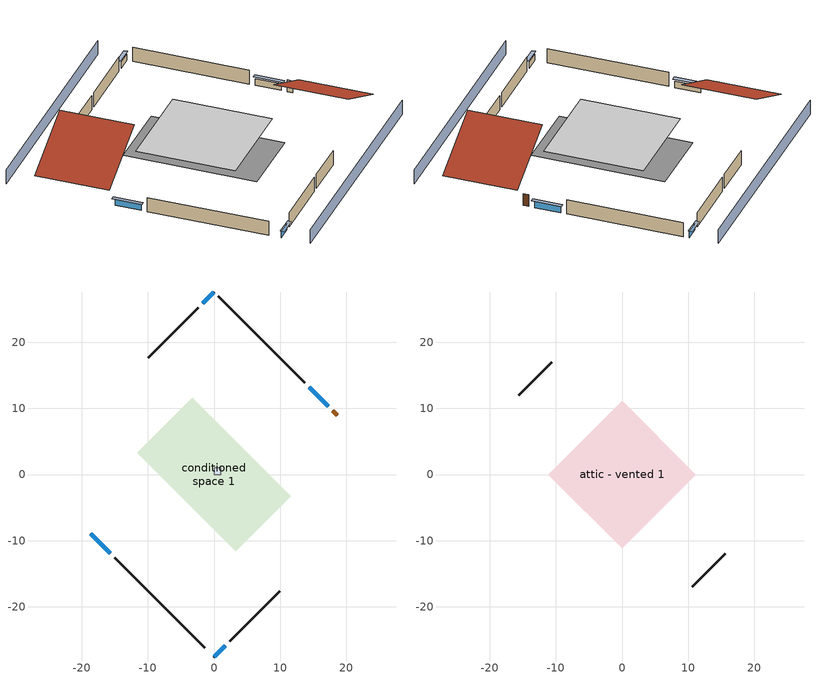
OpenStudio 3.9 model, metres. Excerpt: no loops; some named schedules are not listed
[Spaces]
conditioned space 1
 floor foundation (Slab1 construction): -11.64,3.32 -3.32,11.64 11.64,-3.32 3.32,-11.64 z0
 wall outside (Wall1 construction): -15.04,-12.57 -1.42,-26.18 z0:2.44
 wall outside (Wall2 construction): -2.37,25.23 -9.93,17.67 z0:2.44
 wall outside (Wall3 construction): 13.73,13.87 0.66,26.95 z0:2.44
 wall outside (Wall4 construction): 2.37,-25.23 9.93,-17.67 z0:2.44
 wall outside (AdiabaticWallConstruction): -18.61,-9 -15.69,-11.91 / 17.3,10.3 14.39,13.21 z0:1.13; 0,27.6 -1.71,25.89 / 0,-27.6 1.71,-25.89 z0:1.07
 wall outside (AdiabaticWallConstruction 1): 18.61,9 17.96,9.64 z0:2.03
 window (WindowConstruction): -18.61,-9 -15.69,-11.91 z0:1.13
 window (WindowConstruction 1): 0,27.6 -1.71,25.89 z0:1.07
 window (WindowConstruction 2): 17.3,10.3 14.39,13.21 z0:1.13
 window (WindowConstruction 3): 0,-27.6 1.71,-25.89 z0:1.07
 door (Door): 18.61,9 17.96,9.64 z0:2.03
furnace airloop ret air space
 floor adiabatic (AdiabaticConst): 0,0 0,1 1,1 1,0 z0
 wall adiabatic (AdiabaticConst): 0,1 0,0 1,0 1,1 0,1 z0:1
 ceiling adiabatic (AdiabaticConst): 1,0 1,1 0,1 0,0 z1
attic - vented 1
 floor to conditioned space 1 (Floor1 construction Reversed): -11.15,0 0,11.15 11.15,0 0,-11.15 z2.44
 wall outside (Wall5 construction): -10.59,17.01 -15.6,12 z0:2.44
 wall outside (Wall6 construction): 10.59,-17.01 15.6,-12 z0:2.44
 roof outside (Roof1 construction): -19.26,-8.34,2.44 -11.8,-0.88,7.71 -20.14,7.46,7.71 -27.6,0,2.44
 roof outside (Roof2 construction): 19.26,8.34,2.44 11.8,0.88,7.71 20.14,-7.46,7.71 27.6,0,2.44
shading: 3.23,-30.84 30.84,-3.23 / -3.23,30.84 -30.84,3.23 z0:2.44; -15.48,-12.12 -18.82,-8.78 -19.25,-9.21 -15.91,-12.55 z1.43; -1.93,25.68 0.22,27.82 -0.22,28.25 -2.36,26.11 z1.37; 14.18,13.43 17.52,10.08 17.95,10.51 14.61,13.86 z1.43; 1.93,-25.68 -0.22,-27.82 0.22,-28.25 2.36,-26.11 z1.37
[Site]
Portland Intl Arpt_OR: Latitude {deg}=45.59; Longitude {deg}=-122.6; Time Zone {hr}=-8; Elevation {m}=33; Terrain=Suburbs; Keep Site Location Information=Yes
[Site:GroundTemperature:Shallow]
10.2558, 8.96328, 8.85977, 9.47314, 11.9355, 14.3863, 16.5111, 17.8571, 17.9714, 16.8767, 14.8061, 12.4304
[Site:WaterMainsTemperature]
Calculation Method=Schedule; Temperature Schedule=mains temperature schedule
[Building]
Building 1
[Material] Roughness=Rough
Name | Thickness {m} | Conductivity {W/m-K} | Density {kg/m3} | Specific Heat {J/kg-K} | Thermal Absorptance | Solar Absorptance | Visible Absorptance
asphalt or fiberglass shingles | 0.00635 | 0.162714 | 1121.4 | 1465.45 | 0.9 | 0.85 | 0.85
roof rigid ins | 0.00281632 | 0.029427 | 32.04 | 1214.23 | 0.9 | 0.7 | 0.7
osb sheathing 0.5 in. | 0.0127 | 0.115458 | 512.64 | 1214.23 | 0.9 | 0.6 | 0.6
wood siding | 0.0254 | 0.102417 | 544.68 | 1172.36 | 0.9 | 0.85 | 0.85
osb sheathing 0.5 in. 1 | 0.0127 | 0.115458 | 512.64 | 1214.23 | 0.9 | 0.7 | 0.7
wall stud and cavity | 0.1397 | 0.117713 | 139.0536 | 1170.24 | 0.9 | 0.7 | 0.7
gypsum board | 0.0127 | 0.160291 | 801 | 837.4 | 0.9 | 0.6 | 0.6
wall stud and cavity 1 | 0.1397 | 0.727959 | 139.0536 | 1170.24 | 0.9 | 0.6 | 0.6
ceiling loosefill ins | 0.0846667 | 0.0480833 | 16.02 | 1046.75 | 0.9 | 0.7 | 0.7
ceiling stud and cavity | 0.1397 | 0.302811 | 65.682 | 1177.47 | 0.9 | 0.7 | 0.7
concrete 4.0 in. | 0.1016 | 1.803125 | 2242.8 | 837.4 | 0.9 | 0.7 | 0.7
floor covering | 0.0127 | 0.0450781 | 54.468 | 1339.84 | 0.9 | 0.9 | 0.9
wood siding 1; wood siding 2 | 0.0254 | 0.102417 | 544.68 | 1172.36
wall rigid ins | 0.512978 | 0.029427 | 32.04 | 1214.23 | 0.9 | 0.7 | 0.7
wall stud and cavity 2 | 0.0889 | 0.380278 | 52.3479 | 1209.89 | 0.9 | 0.7 | 0.7
door material | 0.04445 | 0.0612267 | 512.64 | 1214.23 | 0.9 | 0.7 | 0.7
wall stud and cavity 3 | 0.0889 | 0.391764 | 83.0341 | 1211.67 | 0.9 | 0.7 | 0.7
furniture material conditioned space 1 | 0.1524 | 0.115458 | 640.8 | 1214.23 | 0.9 | 0.6 | 0.6
[Construction]
Roof1 construction; Roof2 construction: asphalt or fiberglass shingles, roof rigid ins, osb sheathing 0.5 in.
Wall1 construction; Wall2 construction; Wall3 construction; Wall4 construction: wood siding, osb sheathing 0.5 in. 1, wall stud and cavity, gypsum board
Wall5 construction; Wall6 construction: wood siding, osb sheathing 0.5 in. 1, wall stud and cavity 1
Floor1 construction Reversed: gypsum board, ceiling stud and cavity, ceiling loosefill ins
Slab1 construction: concrete 4.0 in., floor covering
WindowConstruction; WindowConstruction 1; WindowConstruction 2; WindowConstruction 3: WindowMaterial
AdiabaticWallConstruction: wood siding 1, wall rigid ins, wall stud and cavity 2, gypsum board
Door: door material
AdiabaticWallConstruction 1: wood siding 2, wall rigid ins, wall stud and cavity 2, gypsum board
PartitionWallConstruction: gypsum board, wall stud and cavity 3, gypsum board
furniture construction conditioned space 1: furniture material conditioned space 1
AdiabaticConst: Adiabatic
[WindowMaterial:SimpleGlazingSystem]
WindowMaterial: U-Factor {W/m2-K}=2.78222; Solar Heat Gain Coefficient=0.56
[Material:NoMass]
Adiabatic: Roughness=Rough; Thermal Resistance {m2-K/W}=176.1
[ThermalZone] Multiplier=1; Use Ideal Air Loads=No
Name | Volume {m3} | Thermostat
conditioned space | 606.66 | conditioned space temperature setpoint
attic - vented | 292.499
furnace airloop ret air zone | 1
[Sizing:Zone] Zone Cooling Design Supply Air Temperature Input Method=SupplyAirTemperature; Zone Cooling Design Supply Air Temperature {C}=14; Zone Cooling Design Supply Air Temperature Difference {deltaC}=11.11; Zone Heating Design Supply Air Temperature Input Method=SupplyAirTemperature; Zone Heating Design Supply Air Temperature {C}=40; Zone Heating Design Supply Air Temperature Difference {deltaC}=11.11; Zone Cooling Design Supply Air Humidity Ratio {kg-H2O/kg-air}=0.0085; Zone Heating Design Supply Air Humidity Ratio {kg-H2O/kg-air}=0.008; Cooling Design Air Flow Method=DesignDay; Heating Design Air Flow Method=DesignDay; Account for Dedicated Outdoor Air System=No; Dedicated Outdoor Air System Control Strategy=NeutralSupplyAir; Dedicated Outdoor Air Low Setpoint Temperature for Design {C}=autosize; Dedicated Outdoor Air High Setpoint Temperature for Design {C}=autosize; Zone Load Sizing Method=Sensible Load Only No Latent Load; Zone Latent Cooling Design Supply Air Humidity Ratio Input Method=HumidityRatioDifference; Zone Cooling Design Supply Air Humidity Ratio Difference {kgWater/kgDryAir}=0.005; Zone Latent Heating Design Supply Air Humidity Ratio Input Method=HumidityRatioDifference; Zone Humidification Design Supply Air Humidity Ratio Difference {kgWater/kgDryAir}=0.005; Sizing Option=Coincident
attic - vented; furnace airloop ret air zone
[Space]
Name | Thermal Zone | Volume {m3}
conditioned space 1 | conditioned space | 606.66
attic - vented 1 | attic - vented | 292.499
furnace airloop ret air space | furnace airloop ret air zone
[ThermostatSetpoint:DualSetpoint]
conditioned space temperature setpoint: Heating Setpoint Temperature Schedule=heating setpoint; Cooling Setpoint Temperature Schedule=cooling setpoint; Temperature Difference Between Cutout And Setpoint {deltaC}=0
[Foundation:Kiva]
Foundation Kiva 1: Initial Indoor Air Temperature {C}=16.6667; Wall Height Above Grade {m}=0.1016; Wall Depth Below Slab {m}=0.2032
[Foundation:Kiva:Settings]
Soil Conductivity {W/m-K}=1.9041; Soil Density {kg/m3}=1842.3; Soil Specific Heat {J/kg-K}=418.7; Ground Solar Absorptivity=0.9; Ground Thermal Absorptivity=0.9; Ground Surface Roughness {m}=0.03; Far-Field Width {m}=40; Deep-Ground Boundary Condition=ZeroFlux; Deep-Ground Depth {m}=40; Minimum Cell Dimension {m}=0.2; Maximum Cell Growth Coefficient=3; Simulation Timestep=Timestep
[SurfaceProperty:ExposedFoundationPerimeter]
Slab1: Exposed Perimeter Calculation Method=TotalExposedPerimeter; Total Exposed Perimeter {m}=65.8368
[SurfaceProperty:IncidentSolarMultiplier] Incident Solar Multiplier=1; Incident Solar Multiplier Schedule=trans schedule winter=0.85 summer=0.7
Window1; Window2; Window3; Window4
[InternalMass:Definition] Design Level Calculation Method=SurfaceArea
Name | Construction | Surface Area {m2}
partition wall mass | PartitionWallConstruction | 248.794
furniture mass conditioned space 1 | furniture construction conditioned space 1 | 99.51774
[InternalMass] Space or SpaceType=conditioned space 1; Multiplier=1
Name | Internal Mass Definition
partition wall mass | partition wall mass
furniture mass conditioned space 1 | furniture mass conditioned space 1
[EnergyManagementSystem:Sensor]
Name | Output Variable or Output Meter Index Key | Output Variable or Output Meter
water_heater_T_set | water heater setpoint | Schedule Value
out_pb_s |  | Site Outdoor Air Barometric Pressure
out_wt_s |  | Site Outdoor Air Humidity Ratio
site_vw_s |  | Site Wind Speed
cool_season | cooling season schedule | Schedule Value
furnace_airloop_AH_MFR_s | Node 5 | System Node Mass Flow Rate
furnace_airloop_AH_VFR_s | Node 5 | System Node Current Density Volume Flow Rate
furnace_airloop_AH_Tout_s | Node 5 | System Node Temperature
furnace_airloop_AH_Wout_s | Node 5 | System Node Humidity Ratio
furnace_airloop_RA_T_s | Node 8 | System Node Temperature
furnace_airloop_Ra_W_s | Node 8 | System Node Humidity Ratio
furnace_airloop_0_DZ_T_s | attic - vented | Zone Air Temperature
furnace_airloop_0_DZ_W_s | attic - vented | Zone Mean Air Humidity Ratio
natural_vent_s | natural vent schedule | Schedule Value
htg_sp_s | heating setpoint | Schedule Value
clg_sp_s | cooling setpoint | Schedule Value
mech_vent_range_fan_0_sch_s | mech vent range fan 0 schedule | Schedule Value
mech_vent_bath_fan_0_sch_s | mech vent bath fan 0 schedule | Schedule Value
clothes_dryer_exhaust_0_sch_s | clothes_dryer | Schedule Value
htg_load_cond |  | Heating:EnergyTransfer:Zone:CONDITIONED SPACE
clg_load_cond |  | Cooling:EnergyTransfer:Zone:CONDITIONED SPACE
htg_load_duct |  | Heating:EnergyTransfer:Zone:FURNACE AIRLOOP RET AIR ZONE
clg_load_duct |  | Cooling:EnergyTransfer:Zone:FURNACE AIRLOOP RET AIR ZONE
s_conv | Floor1 | Surface Inside Face Convection Heat Gain Energy
s_ig | Floor1 | Surface Inside Face Internal Gains Radiation Heat Gain Energy
s_sol | Floor1 | Surface Inside Face Solar Radiation Heat Gain Energy
s_lgt | Floor1 | Surface Inside Face Lights Radiation Heat Gain Energy
s_surf | Floor1 | Surface Inside Face Net Surface Thermal Radiation Heat Gain Energy
s_conv_1 | Slab1 | Surface Inside Face Convection Heat Gain Energy
s_ig_1 | Slab1 | Surface Inside Face Internal Gains Radiation Heat Gain Energy
s_sol_1 | Slab1 | Surface Inside Face Solar Radiation Heat Gain Energy
s_lgt_1 | Slab1 | Surface Inside Face Lights Radiation Heat Gain Energy
s_surf_1 | Slab1 | Surface Inside Face Net Surface Thermal Radiation Heat Gain Energy
ss_sol | Door1 | Surface Inside Face Solar Radiation Heat Gain Energy
ss_lgt | Door1 | Surface Inside Face Lights Radiation Heat Gain Energy
ss_conv | Door1 | Surface Inside Face Convection Heat Gain Energy
ss_ig | Door1 | Surface Inside Face Internal Gains Radiation Heat Gain Energy
ss_surf | Door1 | Surface Inside Face Net Surface Thermal Radiation Heat Gain Energy
ss_conv_1 | Window1 | Surface Inside Face Convection Heat Gain Energy
ss_ig_1 | Window1 | Surface Inside Face Internal Gains Radiation Heat Gain Energy
ss_surf_1 | Window1 | Surface Inside Face Net Surface Thermal Radiation Heat Gain Energy
ss_trans_in | Window1 | Surface Window Transmitted Solar Radiation Rate
ss_back_out | Window1 | Surface Window Shortwave from Zone Back Out Window Heat Transfer Rate
ss_trans_out | Window1 | Surface Inside Face Initial Transmitted Diffuse Transmitted Out Window Solar Radiation Rate
ss_conv_2 | Window2 | Surface Inside Face Convection Heat Gain Energy
ss_ig_2 | Window2 | Surface Inside Face Internal Gains Radiation Heat Gain Energy
ss_surf_2 | Window2 | Surface Inside Face Net Surface Thermal Radiation Heat Gain Energy
ss_trans_in_1 | Window2 | Surface Window Transmitted Solar Radiation Rate
ss_back_out_1 | Window2 | Surface Window Shortwave from Zone Back Out Window Heat Transfer Rate
ss_trans_out_1 | Window2 | Surface Inside Face Initial Transmitted Diffuse Transmitted Out Window Solar Radiation Rate
ss_conv_3 | Window3 | Surface Inside Face Convection Heat Gain Energy
ss_ig_3 | Window3 | Surface Inside Face Internal Gains Radiation Heat Gain Energy
ss_surf_3 | Window3 | Surface Inside Face Net Surface Thermal Radiation Heat Gain Energy
ss_trans_in_2 | Window3 | Surface Window Transmitted Solar Radiation Rate
ss_back_out_2 | Window3 | Surface Window Shortwave from Zone Back Out Window Heat Transfer Rate
ss_trans_out_2 | Window3 | Surface Inside Face Initial Transmitted Diffuse Transmitted Out Window Solar Radiation Rate
ss_conv_4 | Window4 | Surface Inside Face Convection Heat Gain Energy
ss_ig_4 | Window4 | Surface Inside Face Internal Gains Radiation Heat Gain Energy
ss_surf_4 | Window4 | Surface Inside Face Net Surface Thermal Radiation Heat Gain Energy
ss_trans_in_3 | Window4 | Surface Window Transmitted Solar Radiation Rate
ss_back_out_3 | Window4 | Surface Window Shortwave from Zone Back Out Window Heat Transfer Rate
ss_trans_out_3 | Window4 | Surface Inside Face Initial Transmitted Diffuse Transmitted Out Window Solar Radiation Rate
s_conv_2 | Wall1 | Surface Inside Face Convection Heat Gain Energy
s_ig_2 | Wall1 | Surface Inside Face Internal Gains Radiation Heat Gain Energy
s_sol_2 | Wall1 | Surface Inside Face Solar Radiation Heat Gain Energy
s_lgt_2 | Wall1 | Surface Inside Face Lights Radiation Heat Gain Energy
s_surf_2 | Wall1 | Surface Inside Face Net Surface Thermal Radiation Heat Gain Energy
s_conv_3 | Wall2 | Surface Inside Face Convection Heat Gain Energy
s_ig_3 | Wall2 | Surface Inside Face Internal Gains Radiation Heat Gain Energy
s_sol_3 | Wall2 | Surface Inside Face Solar Radiation Heat Gain Energy
s_lgt_3 | Wall2 | Surface Inside Face Lights Radiation Heat Gain Energy
s_surf_3 | Wall2 | Surface Inside Face Net Surface Thermal Radiation Heat Gain Energy
s_conv_4 | Wall3 | Surface Inside Face Convection Heat Gain Energy
s_ig_4 | Wall3 | Surface Inside Face Internal Gains Radiation Heat Gain Energy
s_sol_4 | Wall3 | Surface Inside Face Solar Radiation Heat Gain Energy
s_lgt_4 | Wall3 | Surface Inside Face Lights Radiation Heat Gain Energy
s_surf_4 | Wall3 | Surface Inside Face Net Surface Thermal Radiation Heat Gain Energy
s_conv_5 | Wall4 | Surface Inside Face Convection Heat Gain Energy
s_ig_5 | Wall4 | Surface Inside Face Internal Gains Radiation Heat Gain Energy
s_sol_5 | Wall4 | Surface Inside Face Solar Radiation Heat Gain Energy
s_lgt_5 | Wall4 | Surface Inside Face Lights Radiation Heat Gain Energy
s_surf_5 | Wall4 | Surface Inside Face Net Surface Thermal Radiation Heat Gain Energy
im_conv | furniture mass conditioned space 1 | Surface Inside Face Convection Heat Gain Energy
im_ig | furniture mass conditioned space 1 | Surface Inside Face Internal Gains Radiation Heat Gain Energy
im_sol | furniture mass conditioned space 1 | Surface Inside Face Solar Radiation Heat Gain Energy
im_lgt | furniture mass conditioned space 1 | Surface Inside Face Lights Radiation Heat Gain Energy
im_surf | furniture mass conditioned space 1 | Surface Inside Face Net Surface Thermal Radiation Heat Gain Energy
im_conv_1 | partition wall mass | Surface Inside Face Convection Heat Gain Energy
im_ig_1 | partition wall mass | Surface Inside Face Internal Gains Radiation Heat Gain Energy
im_sol_1 | partition wall mass | Surface Inside Face Solar Radiation Heat Gain Energy
im_lgt_1 | partition wall mass | Surface Inside Face Lights Radiation Heat Gain Energy
im_surf_1 | partition wall mass | Surface Inside Face Net Surface Thermal Radiation Heat Gain Energy
airflow_gain | infil flow | Infiltration Sensible Heat Gain Energy
airflow_loss | infil flow | Infiltration Sensible Heat Loss Energy
airflow_gain_1 | natural vent flow | Infiltration Sensible Heat Gain Energy
airflow_loss_1 | natural vent flow | Infiltration Sensible Heat Loss Energy
airflow_gain_2 | whole house fan flow | Infiltration Sensible Heat Gain Energy
airflow_loss_2 | whole house fan flow | Infiltration Sensible Heat Loss Energy
mv_conv | mech vent bath fan 0 | Electric Equipment Convective Heating Energy
mv_rad | mech vent bath fan 0 | Electric Equipment Radiant Heating Energy
mv_conv_1 | mech vent house fan | Electric Equipment Convective Heating Energy
mv_rad_1 | mech vent house fan | Electric Equipment Radiant Heating Energy
mv_conv_2 | mech vent house fan cfis | Electric Equipment Convective Heating Energy
mv_rad_2 | mech vent house fan cfis | Electric Equipment Radiant Heating Energy
mv_conv_3 | mech vent range fan 0 | Electric Equipment Convective Heating Energy
mv_rad_3 | mech vent range fan 0 | Electric Equipment Radiant Heating Energy
mv_conv_4 | mech vent house fan latent load | Other Equipment Convective Heating Energy
mv_rad_4 | mech vent house fan latent load | Other Equipment Radiant Heating Energy
mv_conv_5 | mech vent house fan sensible load | Other Equipment Convective Heating Energy
mv_rad_5 | mech vent house fan sensible load | Other Equipment Radiant Heating Energy
ducts_conv | furnace airloop_0 RetCondToRP | Other Equipment Convective Heating Energy
ducts_rad | furnace airloop_0 RetCondToRP | Other Equipment Radiant Heating Energy
ducts_conv_1 | furnace airloop_0 RetLatLkToRP | Other Equipment Convective Heating Energy
ducts_rad_1 | furnace airloop_0 RetLatLkToRP | Other Equipment Radiant Heating Energy
ducts_conv_2 | furnace airloop_0 RetSensLkToRP | Other Equipment Convective Heating Energy
ducts_rad_2 | furnace airloop_0 RetSensLkToRP | Other Equipment Radiant Heating Energy
ducts_conv_3 | furnace airloop_0 SupCondToLv | Other Equipment Convective Heating Energy
ducts_rad_3 | furnace airloop_0 SupCondToLv | Other Equipment Radiant Heating Energy
ducts_conv_4 | furnace airloop_0 SupLatLkToCond | Other Equipment Convective Heating Energy
ducts_rad_4 | furnace airloop_0 SupLatLkToCond | Other Equipment Radiant Heating Energy
ducts_conv_5 | furnace airloop_0 SupSensLkToCond | Other Equipment Convective Heating Energy
ducts_rad_5 | furnace airloop_0 SupSensLkToCond | Other Equipment Radiant Heating Energy
ig_lgt_conv | interior lighting | Lights Convective Heating Energy
ig_lgt_rad | interior lighting | Lights Radiant Heating Energy
ig_lgt_vis | interior lighting | Lights Visible Radiation Heating Energy
ig_ee_conv | ceiling fan | Electric Equipment Convective Heating Energy
ig_ee_rad | ceiling fan | Electric Equipment Radiant Heating Energy
ig_ee_conv_1 | clothes dryer | Electric Equipment Convective Heating Energy
ig_ee_rad_1 | clothes dryer | Electric Equipment Radiant Heating Energy
ig_ee_conv_2 | clothes washer | Electric Equipment Convective Heating Energy
ig_ee_rad_2 | clothes washer | Electric Equipment Radiant Heating Energy
ig_ee_conv_3 | cooking range | Electric Equipment Convective Heating Energy
ig_ee_rad_3 | cooking range | Electric Equipment Radiant Heating Energy
[ElectricEquipment:Definition] Design Level Calculation Method=EquipmentLevel
Name | Design Level {W} | Fraction Latent | Fraction Radiant | Fraction Lost
ceiling fan | 18.4178 | 0 | 0.558 | 0
clothes washer | 642.042 | 0.03 | 0.162 | 0.7
clothes dryer | 4683.72 | 0.015 | 0.081 | 0.85
dishwasher | 472.482 | 0.3 | 0.18 | 0.4
fridge | 46.9578 | 0 | 0.6 | 0
fridge 2 | 90.9498 | 0 | 0.6 | 0
freezer | 194.914 | 0 | 0.6 | 0
cooking range | 90.3357 | 0.16 | 0.384 | 0.2
misc tv | 211.242 | 0 | 0.6 | 0
misc plug loads | 187.461 | 0.021 | 0.558 | 0.049
misc permanent spa heater | 390.383 | 0 | 0 | 1
misc permanent spa pump | 408.245 | 0 | 0 | 1
whole house fan; mech vent house fan | 0 | 0 | 0 | 1
mech vent house fan cfis | 0 | 0 | 0 | 0
mech vent range fan 0; mech vent bath fan 0 | 30 | 0 | 0 | 1
[ElectricEquipment] Space or SpaceType=conditioned space 1
Name | Electric Equipment Definition | Schedule
ceiling fan | ceiling fan | ceiling_fan
clothes washer | clothes washer | clothes_washer
clothes dryer | clothes dryer | clothes_dryer
dishwasher | dishwasher | dishwasher
fridge | fridge | fridge schedule
fridge 1 | fridge 2 | fridge schedule 1
freezer | freezer | freezer schedule
cooking range | cooking range | cooking_range
misc tv | misc tv | plug_loads_tv
misc plug loads | misc plug loads | plug_loads_other
misc permanent spa heater | misc permanent spa heater | misc permanent spa heater schedule
misc permanent spa pump | misc permanent spa pump | misc permanent spa pump schedule
whole house fan | whole house fan | Always On Discrete
mech vent house fan | mech vent house fan | mech vent house fan schedule
mech vent house fan cfis | mech vent house fan cfis | mech vent house fan cfis schedule
mech vent range fan 0 | mech vent range fan 0 | mech vent range fan 0 schedule
mech vent bath fan 0 | mech vent bath fan 0 | mech vent bath fan 0 schedule
[OtherEquipment:Definition] Design Level Calculation Method=EquipmentLevel
Name | Design Level {W} | Fraction Latent | Fraction Radiant | Fraction Lost
water heater sens; furnace airloop_0 SupSensLkToCond; furnace airloop_0 SupCondToLv; furnace airloop_0 RetCondToRP; furnace airloop_0 RetSensLkToRP; furnace airloop_0 SupCondToDZ; furnace airloop_0 RetCondToDZ; furnace airloop_0 SupSensLkToDZ; mech vent house fan sensible load | 0 | 0 | 0 | 0
water heater lat; furnace airloop_0 SupLatLkToCond; furnace airloop_0 RetLatLkToRP; furnace airloop_0 SupLatLkToDZ; mech vent house fan latent load | 0 | 1 | 0 | 0
water heater energy adjustment1 | 0.01 | 0 | 0 | 1
clothes dryer 2 | 0 | 0.015 | 0.081 | 0.85
cooking range 2 | 2647.48 | 0.16 | 0.384 | 0.2
general water use sensible | -43.4886 | 0 | 0.6 | 0
general water use latent | 44.1266 | 1 | 0 | 0
[OtherEquipment]
Name | Other Equipment Definition | Space or SpaceType | Schedule | Fuel Type
water heater sens | water heater sens | conditioned space 1 | Always On Discrete
water heater lat | water heater lat | conditioned space 1 | Always On Discrete
water heater energy adjustment1 | water heater energy adjustment1 | conditioned space 1 | Always On Discrete | Electricity
clothes dryer 1 | clothes dryer 2 | conditioned space 1 | clothes_dryer | Electricity
cooking range 1 | cooking range 2 | conditioned space 1 | cooking_range | NaturalGas
general water use sensible | general water use sensible | conditioned space 1 | general water use schedule
general water use latent | general water use latent | conditioned space 1 | general water use schedule
furnace airloop_0 SupSensLkToCond | furnace airloop_0 SupSensLkToCond | conditioned space 1 | Always On Discrete
furnace airloop_0 SupLatLkToCond | furnace airloop_0 SupLatLkToCond | conditioned space 1 | Always On Discrete
furnace airloop_0 SupCondToLv | furnace airloop_0 SupCondToLv | conditioned space 1 | Always On Discrete
furnace airloop_0 RetCondToRP | furnace airloop_0 RetCondToRP | furnace airloop ret air space | Always On Discrete
furnace airloop_0 RetSensLkToRP | furnace airloop_0 RetSensLkToRP | furnace airloop ret air space | Always On Discrete
furnace airloop_0 RetLatLkToRP | furnace airloop_0 RetLatLkToRP | furnace airloop ret air space | Always On Discrete
furnace airloop_0 SupCondToDZ | furnace airloop_0 SupCondToDZ | attic - vented 1 | Always On Discrete
furnace airloop_0 RetCondToDZ | furnace airloop_0 RetCondToDZ | attic - vented 1 | Always On Discrete
furnace airloop_0 SupSensLkToDZ | furnace airloop_0 SupSensLkToDZ | attic - vented 1 | Always On Discrete
furnace airloop_0 SupLatLkToDZ | furnace airloop_0 SupLatLkToDZ | attic - vented 1 | Always On Discrete
mech vent house fan sensible load | mech vent house fan sensible load | conditioned space 1 | Always On Discrete
mech vent house fan latent load | mech vent house fan latent load | conditioned space 1 | Always On Discrete
[WaterUse:Equipment:Definition]
Name | Peak Flow Rate {m3/s}
clothes washer | 7.42459e-06
dishwasher | 3.6643e-06
[Lights:Definition]
interior lighting: Design Level Calculation Method=LightingLevel; Lighting Level {W}=327.299; Fraction Radiant=0.6; Fraction Visible=0.2; Return Air Fraction=0
[Lights]
interior lighting: Lights Definition=interior lighting; Space or SpaceType=conditioned space 1; Schedule=lighting_interior; Fraction Replaceable=1
[Exterior:Lights:Definition]
exterior lighting: Design Level {W}=8.97151
[Exterior:Lights]
exterior lighting: Exterior Lights Definition=exterior lighting; Schedule=exterior lighting schedule
[People:Definition]
occupants: Number of People Calculation Method=People; Number of People {people}=2; Fraction Radiant=0.314171; Sensible Heat Fraction=0.56303; Carbon Dioxide Generation Rate {m3/s-W}=0; Enable ASHRAE 55 Comfort Warnings=No; Mean Radiant Temperature Calculation Type=EnclosureAveraged
[People]
occupants: People Definition=occupants; Space or SpaceType=conditioned space 1; Number of People Schedule=occupants; Activity Level Schedule=occupants activity schedule; Multiplier=1
[ZoneMixing] Schedule=Always On Continuous; Design Flow Rate Calculation Method=Flow/Zone; Design Flow Rate {m3/s}=0
Name | Zone or Space | Source Zone or Space
furnace airloop_0 ZoneMixDZToCond mix | conditioned space | attic - vented
furnace airloop_0 ZoneMixCondToDZ mix; whole house fan mix | attic - vented | conditioned space
[SpaceInfiltration:DesignFlowRate] Schedule=Always On Discrete; Design Flow Rate Calculation Method=Flow/Space; Design Flow Rate {m3/s}=0
Name | Space or SpaceType
natural vent flow; whole house fan flow; infil flow | conditioned space 1
attic_vented 1 duct leakage imbalance infil flow | attic - vented 1
[SpaceInfiltration:EffectiveLeakageArea]
infil attic - vented 1: Space or SpaceType=attic - vented 1; Schedule=Always On Discrete; Effective Air Leakage Area {cm2}=8292.32; Stack Coefficient=0.000245261; Wind Coefficient=3.82251e-05
